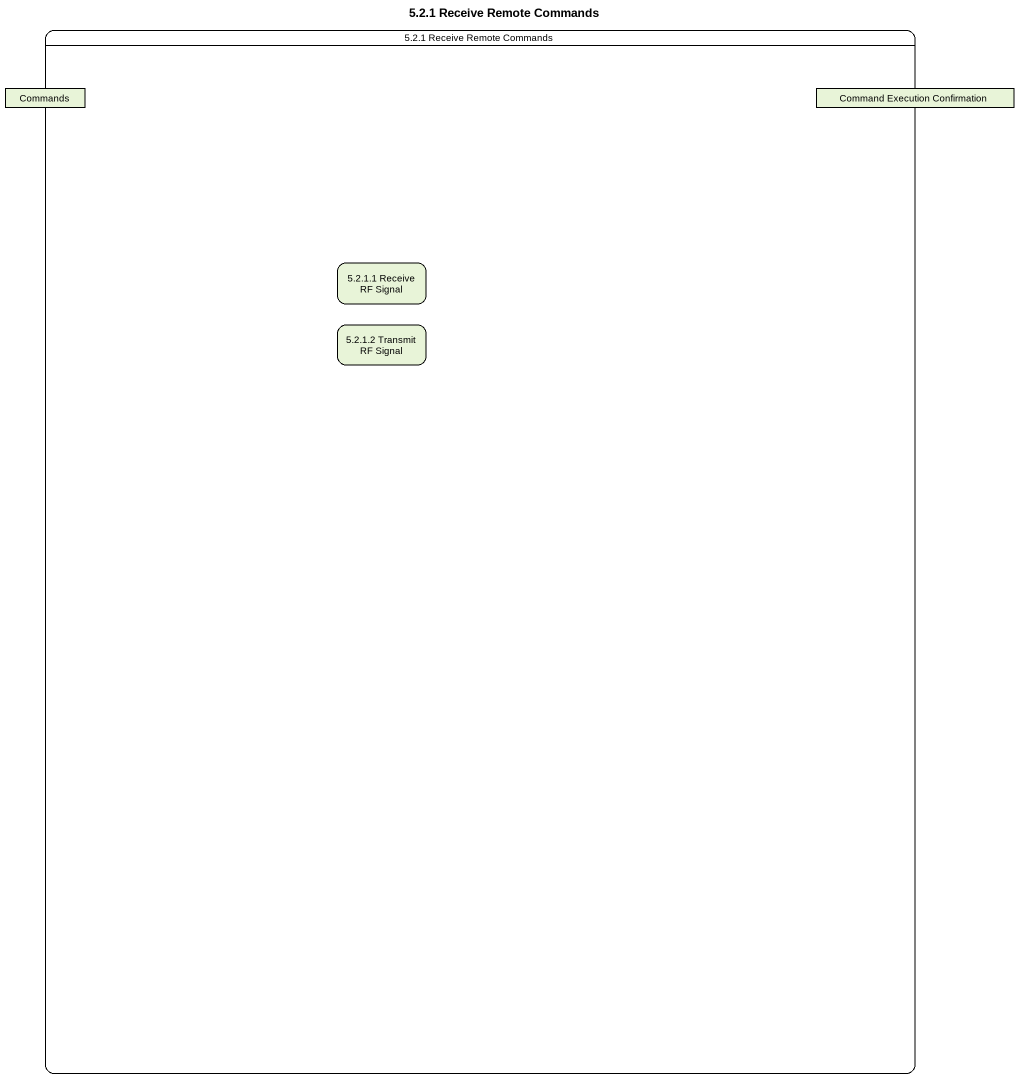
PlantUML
@startuml
title 5.2.1 Receive Remote Commands
hide empty description
state "5.2.1 Receive Remote Commands" as s5_2_1_Receive_Remote {
  state Commands <<object>>
  state "Command Execution Confirmation" as Command_Execution <<object>>
  state "5.2.1.1 Receive RF Signal" as s5_2_1_1_Receive_RF_Signal
  state "5.2.1.2 Transmit RF Signal" as s5_2_1_2_Transmit_RF_Signal
}
@enduml
